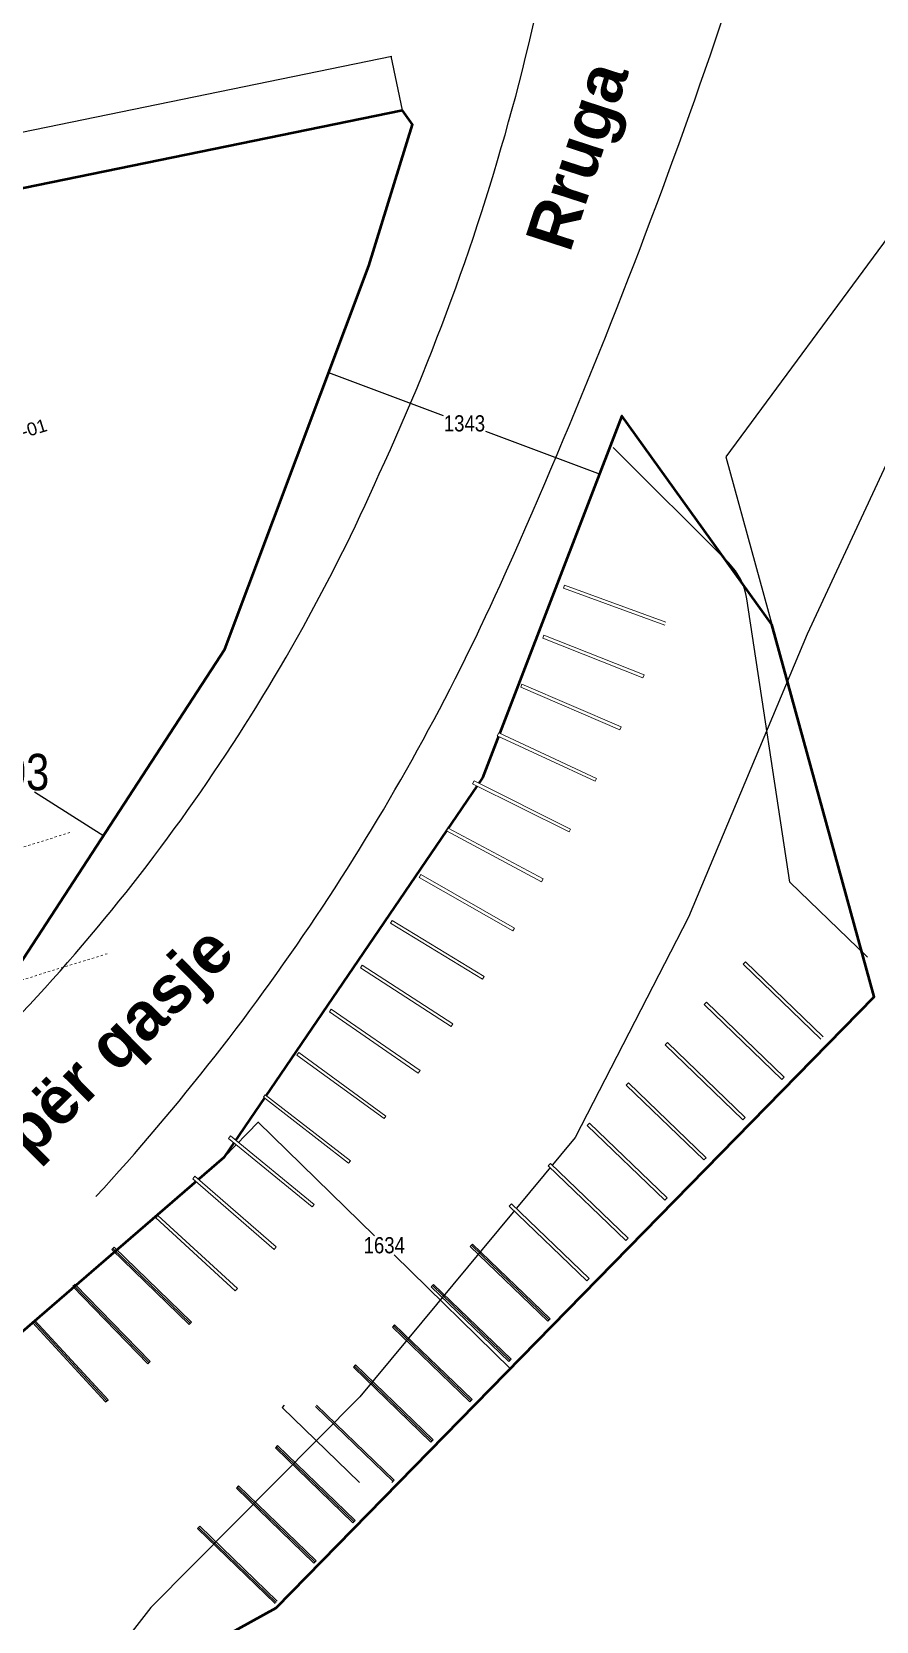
# Model space of a CAD drawing. Header units: centimetres. Extents: x 85226 to 578505, y -13061 to 170378.
# Drawn here: x 470008 to 473922, y 103145 to 110516 of the extents above; entities that cross this region are included whole.
import ezdxf

# ---------------------------------------------------------------- set-up
doc = ezdxf.new("R2010")
doc.units = ezdxf.units.CM
doc.set_wipeout_variables(frame=1)
doc.linetypes.add('Dashed', pattern=[10.666667, 5.333333, -5.333333])
doc.linetypes.add('Wipeout_Contour', pattern=[1000, 0, -1000])
for name, color, linetype, lineweight in [('01 Bodrumi', 7, 'Continuous', 50), ('01 Bodrumi_Pen_No__87', 87, 'Continuous', 18), ('Akset_Pen_No__13', 13, 'Continuous', 18), ('Asfalti_Pen_No__25', 25, 'Continuous', 18), ('Dimensionet', 150, 'Continuous', 15), ('Nr-Ri', 1, 'Continuous', 0), ('Pllaka 0 kontrapllaka_Pen_No__62', 62, 'Continuous', 18), ('Spotat', 1, 'Continuous', 15)]:
    doc.layers.add(name, color=color, linetype=linetype, lineweight=lineweight)
for name, color, linetype in [('_KOCKA', 5, 'Continuous'), ('OBILIQ_PAR_PARCELGEOM_ILI', 7, 'Continuous'), ('Parcela Baze', 7, 'Continuous')]:
    doc.layers.add(name, color=color, linetype=linetype)
doc.styles.add('Dimensionet CM', font='swissc.ttf', dxfattribs={"height": 15})
doc.styles.add('GENERATED_STYLE_2', font='arial.ttf')
doc.dimstyles.new('Maxi shkronjat', dxfattribs={"dimscale": 2, "dimtxt": 30, "dimasz": 1, "dimexe": 1, "dimexo": 1, "dimgap": 3, "dimtad": 0, "dimtih": 1, "dimtoh": 1, "dimzin": 9, "dimtxsty": 'Dimensionet CM', "dimblk": 'ARCHTICK', "dimcen": 1, "dimdle": 1, "dimadec": 0, "dimazin": 0, "dimtfac": 1, "dimtmove": 0, "dimatfit": 3, "dimldrblk": 'ARCHTICK', "dimfxl": 1, "dimarcsym": 0})

# ---------------------------------------------------------------- blocks, each defined once
blk = doc.blocks.new('_ArchTick')
at = {"layer": 'Spotat', "color": 0, "const_width": 0.15}
blk.add_lwpolyline([(-0.5, -0.5), (0.5, 0.5)], dxfattribs=at)
blk = doc.blocks.new('*D4375')
at = {"layer": 'DEFPOINTS', "color": 0, "transparency": 16777216}
for p in [(469433.5, 107416.8), (470366.3, 106827.5), (470340.7, 106787)]:
    blk.add_point(p, dxfattribs=at)
at = {"layer": 'Nr-Ri', "color": 0, "lineweight": -2, "transparency": 16777216}
for p, q in [((469432.4, 107415.1), (469406.9, 107374.7)), ((469406.3, 107377.4), (469727.7, 107174.3)), ((470342.4, 106786), (470020.9, 106989.1)), ((470365.2, 106825.8), (470339.6, 106785.3))]:
    blk.add_line(p, q, dxfattribs=at)
at = {"layer": 'Nr-Ri', "color": 0, "lineweight": -2, "transparency": 16777216, "xscale": 2, "yscale": 2, "zscale": 2}
for p, rotation in [((469407.9, 107376.4), 147.7148467004681), ((470340.7, 106787), 327.7148467004681)]:
    blk.add_blockref('_ArchTick', p, dxfattribs=dict(at, rotation=rotation))
at = {"layer": 'Nr-Ri', "color": 0, "transparency": 16777216, "insert": (469874.3, 107081.7), "char_height": 15, "attachment_point": 5, "style": 'Dimensionet CM'}
blk.add_mtext('{\\H11.25x;1103}', dxfattribs=at)
blk = doc.blocks.new('*D4626')
at = {"layer": 'DEFPOINTS', "color": 0, "transparency": 16777216}
for p in [(471486.7, 109206.4), (471385, 108935.4), (472743.6, 108734.4)]:
    blk.add_point(p, dxfattribs=at)
at = {"layer": 'Dimensionet', "color": 0, "lineweight": -2, "transparency": 16777216}
for p, q in [((471486, 109204.6), (471384.3, 108933.6)), ((471383.1, 108936.1), (471914.2, 108736.7)), ((472742.9, 108732.6), (472641.1, 108461.6)), ((472643.7, 108462.7), (472112.5, 108662.2))]:
    blk.add_line(p, q, dxfattribs=at)
at = {"layer": 'Dimensionet', "color": 0, "lineweight": -2, "transparency": 16777216, "xscale": 2, "yscale": 2, "zscale": 2}
for p, rotation in [((471385, 108935.4), 159.4164048297153), ((472641.8, 108463.4), 339.4164048297153)]:
    blk.add_blockref('_ArchTick', p, dxfattribs=dict(at, rotation=rotation))
at = {"layer": 'Dimensionet', "color": 0, "transparency": 16777216, "insert": (472013.4, 108699.4), "char_height": 15, "attachment_point": 5, "style": 'Dimensionet CM'}
blk.add_mtext('{\\H5x;1343}', dxfattribs=at)
blk = doc.blocks.new('*D4628')
at = {"layer": 'DEFPOINTS', "color": 0, "transparency": 16777216}
for p in [(471726, 110150.9), (462462.6, 108510.7), (462513.8, 108261.1)]:
    blk.add_point(p, dxfattribs=at)
at = {"layer": 'Dimensionet', "color": 0, "lineweight": -2, "transparency": 16777216}
for p, q in [((471676.7, 110400.9), (467169.8, 109476.3)), ((471725.6, 110152.9), (471674.4, 110402.4)), ((462460.6, 108510.3), (466967.5, 109434.8)), ((462513.4, 108263.1), (462462.2, 108512.6))]:
    blk.add_line(p, q, dxfattribs=at)
at = {"layer": 'Dimensionet', "color": 0, "lineweight": -2, "transparency": 16777216, "xscale": 2, "yscale": 2, "zscale": 2}
for p, rotation in [((471674.8, 110400.5), 11.59287937518715), ((462462.6, 108510.7), 191.5928793751872)]:
    blk.add_blockref('_ArchTick', p, dxfattribs=dict(at, rotation=rotation))
at = {"layer": 'Dimensionet', "color": 0, "transparency": 16777216, "insert": (467068.7, 109455.6), "char_height": 15, "attachment_point": 5, "style": 'Dimensionet CM'}
blk.add_mtext('{\\H5x;9404}', dxfattribs=at)
blk = doc.blocks.new('*D4632')
at = {"layer": 'DEFPOINTS', "color": 0, "transparency": 16777216}
for p in [(470898.1, 105295.8), (472225.9, 104316.9), (472066.3, 104153.7)]:
    blk.add_point(p, dxfattribs=at)
at = {"layer": 'Dimensionet', "color": 0, "lineweight": -2, "transparency": 16777216}
for p, q in [((470899.5, 105297.3), (471059, 105460.5)), ((471056.2, 105460.4), (471596.2, 104932.5)), ((472227.3, 104315.5), (471687.3, 104843.5)), ((472067.7, 104155.1), (472227.3, 104318.3))]:
    blk.add_line(p, q, dxfattribs=at)
at = {"layer": 'Dimensionet', "color": 0, "lineweight": -2, "transparency": 16777216, "xscale": 2, "yscale": 2, "zscale": 2}
for p, rotation in [((471057.6, 105459), 135.6479713068881), ((472225.9, 104316.9), 315.6479713068881)]:
    blk.add_blockref('_ArchTick', p, dxfattribs=dict(at, rotation=rotation))
at = {"layer": 'Dimensionet', "color": 0, "transparency": 16777216, "insert": (471641.8, 104888), "char_height": 15, "attachment_point": 5, "style": 'Dimensionet CM'}
blk.add_mtext('{\\H5x;1634}', dxfattribs=at)

msp = doc.modelspace()

# ---------------------------------------------------------------- linework, layer by layer
for p, q in [((473238.097, 108052.63), (472702.487, 108588.24)), ((473238.097, 108052.63), (472702.487, 108588.24)), ((473521.712, 106571.563), (473322.578, 107885.453)), ((473521.712, 106571.563), (473881.292, 106224.141)), ((470417.171, 105714.051), (470409.807, 105737.942)), ((472050.952, 104894.125), (472040.529, 104883.338)), ((472410.532, 104546.702), (472050.952, 104894.125)), ((470389.797, 104879.413), (470379.348, 104868.651)), ((472040.529, 104883.338), (472400.109, 104535.915)), ((470208.667, 104707.073), (470197.922, 104696.607)), ((471870.292, 104707.144), (471859.87, 104696.356)), ((471859.87, 104696.356), (472219.449, 104348.934)), ((472229.872, 104359.721), (471870.292, 104707.144)), ((470011.756, 104529.702), (470350.465, 104161.903)), ((470361.499, 104172.064), (470022.79, 104539.863)), ((470738.085, 104520.359), (470748.534, 104531.121)), ((471689.632, 104520.162), (471679.21, 104509.375)), ((472049.212, 104172.74), (471689.632, 104520.162)), ((472400.109, 104535.915), (472410.532, 104546.702)), ((471679.21, 104509.375), (472038.789, 104161.952)), ((470546.781, 104338.421), (470557.527, 104348.887)), ((471508.973, 104333.181), (471498.55, 104322.394)), ((471498.55, 104322.394), (471858.129, 103974.971)), ((471868.552, 103985.758), (471508.973, 104333.181)), ((472219.449, 104348.934), (472229.872, 104359.721)), ((470350.465, 104161.903), (470361.499, 104172.064)), ((472038.789, 104161.952), (472049.212, 104172.74)), ((471178.346, 104146.2), (471167.923, 104135.412)), ((471167.923, 104135.412), (471527.502, 103787.989)), ((471687.892, 103798.777), (471328.313, 104146.2)), ((471147.653, 103959.218), (471137.23, 103948.431)), ((471137.23, 103948.431), (471496.81, 103601.008)), ((471507.232, 103611.796), (471147.653, 103959.218)), ((471858.129, 103974.971), (471868.552, 103985.758)), ((471677.47, 103787.989), (471687.892, 103798.777)), ((470966.993, 103772.237), (470956.57, 103761.45)), ((470956.57, 103761.45), (471316.15, 103414.027)), ((471326.573, 103424.814), (470966.993, 103772.237)), ((470786.333, 103585.256), (470775.911, 103574.468)), ((470775.911, 103574.468), (471135.49, 103227.045)), ((471145.913, 103237.833), (470786.333, 103585.256)), ((471496.81, 103601.008), (471507.232, 103611.796)), ((471316.15, 103414.027), (471326.573, 103424.814))]:
    msp.add_line(p, q)
msp.add_arc((473025.965, 107840.498), 300, 8.6182126, 45)
msp.add_arc((473025.965, 107840.498), 300, 8.6182126, 45)
at = {"layer": '01 Bodrumi_Pen_No__87', "color": 87, "linetype": 'Continuous', "lineweight": 18}
for p, q in [((472050.952, 104894.125), (472040.529, 104883.338)), ((472410.532, 104546.702), (472050.952, 104894.125)), ((470389.797, 104879.413), (470379.348, 104868.651)), ((472040.529, 104883.338), (472400.109, 104535.915)), ((470208.667, 104707.073), (470197.922, 104696.607)), ((471870.292, 104707.144), (471859.87, 104696.356)), ((471859.87, 104696.356), (472219.449, 104348.934)), ((472229.872, 104359.721), (471870.292, 104707.144)), ((470011.756, 104529.702), (470350.465, 104161.903)), ((470361.499, 104172.064), (470022.79, 104539.863)), ((470738.085, 104520.359), (470748.534, 104531.121)), ((471689.632, 104520.162), (471679.21, 104509.375)), ((472049.212, 104172.74), (471689.632, 104520.162)), ((472400.109, 104535.915), (472410.532, 104546.702)), ((471679.21, 104509.375), (472038.789, 104161.952)), ((470546.781, 104338.421), (470557.527, 104348.887)), ((471508.973, 104333.181), (471498.55, 104322.394)), ((471498.55, 104322.394), (471858.129, 103974.971)), ((471868.552, 103985.758), (471508.973, 104333.181)), ((472219.449, 104348.934), (472229.872, 104359.721)), ((470350.465, 104161.903), (470361.499, 104172.064)), ((472038.789, 104161.952), (472049.212, 104172.74)), ((471178.346, 104146.2), (471167.923, 104135.412)), ((471167.923, 104135.412), (471527.502, 103787.989)), ((471687.892, 103798.777), (471328.313, 104146.2)), ((471147.653, 103959.218), (471137.23, 103948.431)), ((471137.23, 103948.431), (471496.81, 103601.008)), ((471507.232, 103611.796), (471147.653, 103959.218)), ((471858.129, 103974.971), (471868.552, 103985.758)), ((471677.47, 103787.989), (471687.892, 103798.777)), ((470966.993, 103772.237), (470956.57, 103761.45)), ((470956.57, 103761.45), (471316.15, 103414.027)), ((471326.573, 103424.814), (470966.993, 103772.237)), ((470786.333, 103585.256), (470775.911, 103574.468)), ((470775.911, 103574.468), (471135.49, 103227.045)), ((471145.913, 103237.833), (470786.333, 103585.256)), ((471496.81, 103601.008), (471507.232, 103611.796)), ((471316.15, 103414.027), (471326.573, 103424.814))]:
    msp.add_line(p, q, dxfattribs=at)
at = {"layer": '_KOCKA', "elevation": 62207.42, "flags": 128}
msp.add_lwpolyline([(474385.513, 109406.084), (473601.089, 107721.606), (473051.881, 106409.677), (472526.771, 105387.761), (471527.833, 104186.157), (470559.851, 103208.485), (469551.063, 101912.334)], dxfattribs=at)
at = {"layer": '_KOCKA'}
msp.add_arc((461818.009, 112988.775), 10794.461, 335.2243781, 356.3458093, dxfattribs=at)
at = {"layer": 'Akset_Pen_No__13', "color": 251, "linetype": 'Dashed', "ltscale": 2}
for p, q in [((456434.536, 102563.913), (470184.353, 106801.791)), ((456607.579, 102002.476), (470357.396, 106240.353))]:
    msp.add_line(p, q, dxfattribs=at)
at = {"layer": 'OBILIQ_PAR_PARCELGEOM_ILI', "color": 7, "linetype": 'Continuous'}
msp.add_lwpolyline([(488828.863, 118016.934), (486074.863, 115333.834), (485677.763, 114979.134), (482615.263, 113913.534), (481065.163, 113374.134), (479662.863, 113306.534), (477508.563, 112791.334), (476494.763, 111709.934), (475785.163, 110924.434), (475151.563, 110121.834), (473977.263, 109564.334), (473225.063, 108545.034), (473911.463, 106041.034), (471140.263, 103206.434), (467873.463, 101401.534), (464098.063, 100206.834), (460322.863, 100689.934), (458632.163, 99914.534), (455606.863, 99050.234), (458428.863, 100880.634), (457450.063, 101033.134), (456242.463, 100690.034), (455289.063, 99838.334)], dxfattribs=at)
at = {"layer": 'Parcela Baze', "color": 6, "lineweight": 53}
for points in [[(463133.563, 103446.634), (465113.463, 103757.734), (468578.263, 104959.734), (469926.463, 106151.634), (470903.163, 107652.534), (471570.663, 109429.934), (471772.363, 110086.234), (471725.963, 110150.934), (462513.763, 108261.134)], [(460322.863, 100689.934), (464098.063, 100206.834), (467873.463, 101401.534), (471140.263, 103206.434), (473911.463, 106041.034), (473438.263, 107767.334), (472743.563, 108734.434), (472097.463, 107056.534), (470898.063, 105295.834), (469279.963, 103897.134), (467345.663, 102972.734), (465320.163, 102530.834), (463336.563, 102193.134)]]:
    msp.add_lwpolyline(points, dxfattribs=at)
at = {"layer": 'Pllaka 0 kontrapllaka_Pen_No__62', "color": 62, "linetype": 'Continuous', "lineweight": 18}
for p, q in [((472474.448, 107942.327), (472943.926, 107770.309)), ((472379.004, 107711.237), (472843.489, 107526.161)), ((472277.136, 107482.906), (472736.266, 107284.917)), ((472168.924, 107257.512), (472622.34, 107046.764)), ((472054.454, 107035.232), (472501.8, 106811.89)), ((471933.813, 106816.239), (472374.74, 106580.478)), ((471807.098, 106600.704), (472241.261, 106352.708)), ((471674.406, 106388.796), (472101.466, 106128.759)), ((471535.841, 106180.681), (471955.465, 105908.806)), ((473310.36, 106197.601), (473669.939, 105850.178)), ((473129.7, 106010.619), (473489.279, 105663.197)), ((471391.512, 105976.521), (471803.371, 105693.02)), ((471241.532, 105776.476), (471645.304, 105481.571)), ((472949.04, 105823.638), (473308.62, 105476.215)), ((472768.38, 105636.657), (473127.96, 105289.234)), ((471086.018, 105580.702), (471481.387, 105274.624)), ((472587.72, 105449.675), (472947.3, 105102.253)), ((470925.091, 105389.352), (471311.749, 105072.341)), ((472407.061, 105262.694), (472766.64, 104915.271)), ((470758.878, 105202.577), (471136.521, 104874.879)), ((472226.401, 105075.713), (472585.98, 104728.29)), ((470587.508, 105020.521), (470955.842, 104682.394)), ((472045.741, 104888.731), (472405.32, 104541.309)), ((470384.573, 104874.032), (470743.31, 104525.74)), ((470203.295, 104701.84), (470552.154, 104343.654)), ((471865.081, 104701.75), (472224.66, 104354.327)), ((470017.273, 104534.782), (470355.982, 104166.983)), ((471684.421, 104514.769), (472044.001, 104167.346)), ((471503.761, 104327.787), (471863.341, 103980.365)), ((471323.101, 104140.806), (471682.681, 103793.383)), ((471142.442, 103953.825), (471502.021, 103606.402)), ((470961.782, 103766.843), (471321.361, 103419.421)), ((470781.122, 103579.862), (471140.701, 103232.439))]:
    msp.add_line(p, q, dxfattribs=at)

# ---------------------------------------------------------------- texts
at = {"char_height": 220, "attachment_point": 1, "style": 'Dimensionet CM'}
for s, insert, rotation in [('{\\fArial|b1|i0|c0|p34;Rruga}', (472292.457, 109554.575), 71.9699496), ('{\\fArial|b1|i0|c0|p34;RRUGA  për qasje}', (468923.748, 104529.531), 44.6961751)]:
    msp.add_mtext(s, dxfattribs=dict(at, insert=insert, rotation=rotation))
at = {"layer": 'Asfalti_Pen_No__25', "color": 25, "style": 'GENERATED_STYLE_2'}
msp.add_text('S-01', height=60, rotation=17, dxfattribs=at).set_placement((469915.721, 108614.132))

# ---------------------------------------------------------------- dimensions: what is measured, and where the dimension line sits
at = {"layer": 'Dimensionet'}
for p1, p2, distance, picture, middle in [((471725.963, 110150.934), (462513.763, 108261.134), -254.733, '*D4628', (467068.673, 109455.57)), ((472743.563, 108734.434), (471486.729, 109206.436), 289.469, '*D4626', (472013.377, 108699.445)), ((470898.063, 105295.834), (472066.335, 104153.692), 228.241, '*D4632', (471641.755, 104887.969))]:
    dim = msp.add_aligned_dim(p1=p1, p2=p2, distance=distance, text='{\\H5x;<>}', dimstyle='Maxi shkronjat', override={"dimdec": 0}, dxfattribs=at)
    dim.commit()
    dim.dimension.update_dxf_attribs({"geometry": picture, "text_midpoint": middle})
at = {"layer": 'Nr-Ri'}
dim = msp.add_aligned_dim(p1=(469433.499, 107416.8), p2=(470366.26, 106827.471), distance=-47.845, text='{\\H11.25x;<>}', dimstyle='Maxi shkronjat', override={"dimdec": 0}, dxfattribs=at)
dim.commit()
dim.dimension.update_dxf_attribs({"geometry": '*D4375', "text_midpoint": (469874.324, 107081.687)})

# ---------------------------------------------------------------- next in the draw order: wipeouts: each hides what was drawn before it
at = {"color": 254, "linetype": 'Wipeout_Contour', "lineweight": 0, "ltscale": 3920529.315656091}
msp.add_wipeout([(472471.868, 107935.284), (472941.346, 107763.267), (472946.507, 107777.351), (472477.028, 107949.369)], dxfattribs=at).dxf.layer = '01 Bodrumi'
at = {"color": 254, "linetype": 'Wipeout_Contour', "lineweight": 0, "ltscale": 3914297.18463687}
msp.add_wipeout([(472376.227, 107704.27), (472840.713, 107519.194), (472846.266, 107533.129), (472381.78, 107718.204)], dxfattribs=at).dxf.layer = '01 Bodrumi'
at = {"color": 254, "linetype": 'Wipeout_Contour', "lineweight": 0, "ltscale": 3874037.400468901}
msp.add_wipeout([(472591.192, 104733.684), (472231.612, 105081.106), (472221.189, 105070.319), (472580.769, 104722.896)], dxfattribs=at).dxf.layer = '01 Bodrumi'

# ---------------------------------------------------------------- next in the draw order: linework, layer by layer
at = {"layer": '01 Bodrumi_Pen_No__87', "color": 87, "linetype": 'Continuous', "lineweight": 18, "flags": 128}
for points in [[(472477.028, 107949.369), (472471.868, 107935.284)], [(472471.868, 107935.284), (472941.346, 107763.267)], [(472946.507, 107777.351), (472477.028, 107949.369)], [(472381.78, 107718.204), (472376.227, 107704.27)], [(472376.227, 107704.27), (472840.713, 107519.194)], [(472846.266, 107533.129), (472381.78, 107718.204)], [(472840.713, 107519.194), (472846.266, 107533.129)], [(472231.612, 105081.106), (472221.189, 105070.319)], [(472221.189, 105070.319), (472580.769, 104722.896)], [(472591.192, 104733.684), (472231.612, 105081.106)], [(472580.769, 104722.896), (472591.192, 104733.684)]]:
    msp.add_lwpolyline(points, dxfattribs=at)
at = {"layer": '_KOCKA'}
msp.add_arc((445585.178, 119909.432), 29159.088, 335.784096, 345.0301629, dxfattribs=at)

# ---------------------------------------------------------------- next in the draw order: wipeouts: each hides what was drawn before it
at = {"color": 254, "linetype": 'Wipeout_Contour', "lineweight": 0, "ltscale": 3907855.472723341}
msp.add_wipeout([(472274.166, 107476.019), (472733.296, 107278.03), (472739.236, 107291.804), (472280.106, 107489.793)], dxfattribs=at).dxf.layer = '01 Bodrumi'
at = {"color": 254, "linetype": 'Wipeout_Contour', "lineweight": 0, "ltscale": 3882800.340053318}
msp.add_wipeout([(472771.851, 104920.665), (472412.272, 105268.088), (472401.849, 105257.3), (472761.429, 104909.878)], dxfattribs=at).dxf.layer = '01 Bodrumi'

# ---------------------------------------------------------------- next in the draw order: linework, layer by layer
at = {"layer": '01 Bodrumi_Pen_No__87', "color": 87, "linetype": 'Continuous', "lineweight": 18, "flags": 128}
for points in [[(472280.106, 107489.793), (472274.166, 107476.019)], [(472274.166, 107476.019), (472733.296, 107278.03)], [(472739.236, 107291.804), (472280.106, 107489.793)], [(472733.296, 107278.03), (472739.236, 107291.804)], [(472412.272, 105268.088), (472401.849, 105257.3)], [(472401.849, 105257.3), (472761.429, 104909.878)], [(472771.851, 104920.665), (472412.272, 105268.088)], [(472761.429, 104909.878), (472771.851, 104920.665)]]:
    msp.add_lwpolyline(points, dxfattribs=at)

# ---------------------------------------------------------------- next in the draw order: wipeouts: each hides what was drawn before it
at = {"color": 254, "linetype": 'Wipeout_Contour', "lineweight": 0, "ltscale": 3901208.189859598}
msp.add_wipeout([(472165.763, 107250.711), (472619.178, 107039.963), (472625.501, 107053.566), (472172.085, 107264.313)], dxfattribs=at).dxf.layer = '01 Bodrumi'
at = {"color": 254, "linetype": 'Wipeout_Contour', "lineweight": 0, "ltscale": 3891571.340787698}
msp.add_wipeout([(472952.511, 105107.646), (472592.932, 105455.069), (472582.509, 105444.282), (472942.089, 105096.859)], dxfattribs=at).dxf.layer = '01 Bodrumi'

# ---------------------------------------------------------------- next in the draw order: linework, layer by layer
at = {"layer": '01 Bodrumi_Pen_No__87', "color": 87, "linetype": 'Continuous', "lineweight": 18, "flags": 128}
for points in [[(472172.085, 107264.313), (472165.763, 107250.711)], [(472165.763, 107250.711), (472619.178, 107039.963)], [(472625.501, 107053.566), (472172.085, 107264.313)], [(472619.178, 107039.963), (472625.501, 107053.566)], [(472592.932, 105455.069), (472582.509, 105444.282)], [(472582.509, 105444.282), (472942.089, 105096.859)], [(472952.511, 105107.646), (472592.932, 105455.069)], [(472942.089, 105096.859), (472952.511, 105107.646)]]:
    msp.add_lwpolyline(points, dxfattribs=at)

# ---------------------------------------------------------------- next in the draw order: wipeouts: each hides what was drawn before it
at = {"color": 254, "linetype": 'Wipeout_Contour', "lineweight": 0, "ltscale": 3894359.493038302}
msp.add_wipeout([(472051.103, 107028.522), (472498.449, 106805.18), (472505.15, 106818.6), (472057.804, 107041.942)], dxfattribs=at).dxf.layer = '01 Bodrumi'
at = {"color": 254, "linetype": 'Wipeout_Contour', "lineweight": 0, "ltscale": 3900350.348289569}
msp.add_wipeout([(473133.171, 105294.628), (472773.592, 105642.05), (472763.169, 105631.263), (473122.748, 105283.84)], dxfattribs=at).dxf.layer = '01 Bodrumi'

# ---------------------------------------------------------------- next in the draw order: linework, layer by layer
at = {"layer": '01 Bodrumi_Pen_No__87', "color": 87, "linetype": 'Continuous', "lineweight": 18, "flags": 128}
for points in [[(472057.804, 107041.942), (472051.103, 107028.522)], [(472051.103, 107028.522), (472498.449, 106805.18)], [(472505.15, 106818.6), (472057.804, 107041.942)], [(472498.449, 106805.18), (472505.15, 106818.6)], [(472773.592, 105642.05), (472763.169, 105631.263)], [(472763.169, 105631.263), (473122.748, 105283.84)], [(473133.171, 105294.628), (472773.592, 105642.05)], [(473122.748, 105283.84), (473133.171, 105294.628)]]:
    msp.add_lwpolyline(points, dxfattribs=at)

# ---------------------------------------------------------------- next in the draw order: wipeouts: each hides what was drawn before it
at = {"color": 254, "linetype": 'Wipeout_Contour', "lineweight": 0, "ltscale": 3887313.685654123}
msp.add_wipeout([(471930.277, 106809.625), (472371.204, 106573.864), (472378.277, 106587.092), (471937.35, 106822.853)], dxfattribs=at).dxf.layer = '01 Bodrumi'
at = {"color": 254, "linetype": 'Wipeout_Contour', "lineweight": 0, "ltscale": 3909137.308615557}
msp.add_wipeout([(473313.831, 105481.609), (472954.251, 105829.032), (472943.829, 105818.244), (473303.408, 105470.822)], dxfattribs=at).dxf.layer = '01 Bodrumi'

# ---------------------------------------------------------------- next in the draw order: linework, layer by layer
at = {"layer": '01 Bodrumi_Pen_No__87', "color": 87, "linetype": 'Continuous', "lineweight": 18, "flags": 128}
for points in [[(471937.35, 106822.853), (471930.277, 106809.625)], [(471930.277, 106809.625), (472371.204, 106573.864)], [(472378.277, 106587.092), (471937.35, 106822.853)], [(472371.204, 106573.864), (472378.277, 106587.092)], [(472954.251, 105829.032), (472943.829, 105818.244)], [(472943.829, 105818.244), (473303.408, 105470.822)], [(473313.831, 105481.609), (472954.251, 105829.032)], [(473303.408, 105470.822), (473313.831, 105481.609)]]:
    msp.add_lwpolyline(points, dxfattribs=at)

# ---------------------------------------------------------------- next in the draw order: wipeouts: each hides what was drawn before it
at = {"color": 254, "linetype": 'Wipeout_Contour', "lineweight": 0, "ltscale": 3880075.216801764}
msp.add_wipeout([(471803.378, 106594.191), (472237.541, 106346.195), (472244.981, 106359.22), (471810.818, 106607.216)], dxfattribs=at).dxf.layer = '01 Bodrumi'
at = {"color": 254, "linetype": 'Wipeout_Contour', "lineweight": 0, "ltscale": 3917932.16825756}
msp.add_wipeout([(473494.491, 105668.59), (473134.911, 106016.013), (473124.489, 106005.226), (473484.068, 105657.803)], dxfattribs=at).dxf.layer = '01 Bodrumi'

# ---------------------------------------------------------------- next in the draw order: linework, layer by layer
at = {"layer": '01 Bodrumi_Pen_No__87', "color": 87, "linetype": 'Continuous', "lineweight": 18, "flags": 128}
for points in [[(471810.818, 106607.216), (471803.378, 106594.191)], [(471803.378, 106594.191), (472237.541, 106346.195)], [(472244.981, 106359.22), (471810.818, 106607.216)], [(472237.541, 106346.195), (472244.981, 106359.22)], [(473134.911, 106016.013), (473124.489, 106005.226)], [(473124.489, 106005.226), (473484.068, 105657.803)], [(473494.491, 105668.59), (473134.911, 106016.013)], [(473484.068, 105657.803), (473494.491, 105668.59)]]:
    msp.add_lwpolyline(points, dxfattribs=at)

# ---------------------------------------------------------------- next in the draw order: wipeouts: each hides what was drawn before it
at = {"color": 254, "linetype": 'Wipeout_Contour', "lineweight": 0, "ltscale": 3872648.68051464}
msp.add_wipeout([(471670.505, 106382.39), (472097.565, 106122.353), (472105.367, 106135.165), (471678.306, 106395.202)], dxfattribs=at).dxf.layer = '01 Bodrumi'
at = {"color": 254, "linetype": 'Wipeout_Contour', "lineweight": 0, "ltscale": 3926734.874138965}
msp.add_wipeout([(473675.151, 105855.572), (473315.571, 106202.994), (473305.148, 106192.207), (473664.728, 105844.784)], dxfattribs=at).dxf.layer = '01 Bodrumi'

# ---------------------------------------------------------------- next in the draw order: linework, layer by layer
at = {"layer": '01 Bodrumi_Pen_No__87', "color": 87, "linetype": 'Continuous', "lineweight": 18, "flags": 128}
for points in [[(471678.306, 106395.202), (471670.505, 106382.39)], [(471670.505, 106382.39), (472097.565, 106122.353)], [(472105.367, 106135.165), (471678.306, 106395.202)], [(473315.571, 106202.994), (473305.148, 106192.207)], [(473305.148, 106192.207), (473664.728, 105844.784)], [(473675.151, 105855.572), (473315.571, 106202.994)], [(472097.565, 106122.353), (472105.367, 106135.165)]]:
    msp.add_lwpolyline(points, dxfattribs=at)

# ---------------------------------------------------------------- next in the draw order: wipeouts: each hides what was drawn before it
at = {"color": 254, "linetype": 'Wipeout_Contour', "lineweight": 0, "ltscale": 3865038.814940378}
msp.add_wipeout([(471531.763, 106174.386), (471951.387, 105902.511), (471959.543, 105915.1), (471539.919, 106186.975)], dxfattribs=at).dxf.layer = '01 Bodrumi'

# ---------------------------------------------------------------- next in the draw order: linework, layer by layer
at = {"layer": '01 Bodrumi_Pen_No__87', "color": 87, "linetype": 'Continuous', "lineweight": 18, "flags": 128}
for points in [[(471539.919, 106186.975), (471531.763, 106174.386)], [(471531.763, 106174.386), (471951.387, 105902.511)], [(471959.543, 105915.1), (471539.919, 106186.975)], [(471951.387, 105902.511), (471959.543, 105915.1)]]:
    msp.add_lwpolyline(points, dxfattribs=at)

# ---------------------------------------------------------------- next in the draw order: wipeouts: each hides what was drawn before it
at = {"color": 254, "linetype": 'Wipeout_Contour', "lineweight": 0, "ltscale": 3857250.501448723}
msp.add_wipeout([(471387.26, 105970.343), (471799.118, 105686.842), (471807.623, 105699.198), (471395.765, 105982.699)], dxfattribs=at).dxf.layer = '01 Bodrumi'

# ---------------------------------------------------------------- next in the draw order: linework, layer by layer
at = {"layer": '01 Bodrumi_Pen_No__87', "color": 87, "linetype": 'Continuous', "lineweight": 18, "flags": 128}
for points in [[(471395.765, 105982.699), (471387.26, 105970.343)], [(471387.26, 105970.343), (471799.118, 105686.842)], [(471807.623, 105699.198), (471395.765, 105982.699)], [(471799.118, 105686.842), (471807.623, 105699.198)]]:
    msp.add_lwpolyline(points, dxfattribs=at)

# ---------------------------------------------------------------- next in the draw order: wipeouts: each hides what was drawn before it
at = {"color": 254, "linetype": 'Wipeout_Contour', "lineweight": 0, "ltscale": 3849288.763667502}
msp.add_wipeout([(471237.109, 105770.419), (471640.88, 105475.515), (471649.728, 105487.628), (471245.956, 105782.532)], dxfattribs=at).dxf.layer = '01 Bodrumi'

# ---------------------------------------------------------------- next in the draw order: linework, layer by layer
at = {"layer": '01 Bodrumi_Pen_No__87', "color": 87, "linetype": 'Continuous', "lineweight": 18, "flags": 128}
for points in [[(471245.956, 105782.532), (471237.109, 105770.419)], [(471237.109, 105770.419), (471640.88, 105475.515)], [(471649.728, 105487.628), (471245.956, 105782.532)], [(471640.88, 105475.515), (471649.728, 105487.628)]]:
    msp.add_lwpolyline(points, dxfattribs=at)
at = {"layer": '_KOCKA'}
msp.add_arc((463422.874, 112098.406), 8965.22, 314.4556754, 336.0927552, dxfattribs=at)

# ---------------------------------------------------------------- next in the draw order: wipeouts: each hides what was drawn before it
at = {"color": 254, "linetype": 'Wipeout_Contour', "lineweight": 0, "ltscale": 3841158.766442019}
msp.add_wipeout([(471081.427, 105574.771), (471476.796, 105268.694), (471485.978, 105280.555), (471090.609, 105586.632)], dxfattribs=at).dxf.layer = '01 Bodrumi'

# ---------------------------------------------------------------- next in the draw order: linework, layer by layer
at = {"layer": '01 Bodrumi_Pen_No__87', "color": 87, "linetype": 'Continuous', "lineweight": 18, "flags": 128}
for points in [[(471090.609, 105586.632), (471081.427, 105574.771)], [(471081.427, 105574.771), (471476.796, 105268.694)], [(471485.978, 105280.555), (471090.609, 105586.632)], [(471476.796, 105268.694), (471485.978, 105280.555)]]:
    msp.add_lwpolyline(points, dxfattribs=at)

# ---------------------------------------------------------------- next in the draw order: wipeouts: each hides what was drawn before it
at = {"color": 254, "linetype": 'Wipeout_Contour', "lineweight": 0, "ltscale": 3832865.814712996}
msp.add_wipeout([(470920.336, 105383.552), (471306.993, 105066.541), (471316.504, 105078.141), (470929.847, 105395.152)], dxfattribs=at).dxf.layer = '01 Bodrumi'

# ---------------------------------------------------------------- next in the draw order: linework, layer by layer
at = {"layer": '01 Bodrumi_Pen_No__87', "color": 87, "linetype": 'Continuous', "lineweight": 18, "flags": 128}
for points in [[(470929.847, 105395.152), (470920.336, 105383.552)], [(470920.336, 105383.552), (471306.993, 105066.541)], [(471316.504, 105078.141), (470929.847, 105395.152)], [(471306.993, 105066.541), (471316.504, 105078.141)]]:
    msp.add_lwpolyline(points, dxfattribs=at)

# ---------------------------------------------------------------- next in the draw order: wipeouts: each hides what was drawn before it
at = {"color": 254, "linetype": 'Wipeout_Contour', "lineweight": 0, "ltscale": 3824415.352308051}
msp.add_wipeout([(470753.962, 105196.912), (471131.606, 104869.215), (471141.437, 104880.544), (470763.793, 105208.241)], dxfattribs=at).dxf.layer = '01 Bodrumi'

# ---------------------------------------------------------------- next in the draw order: linework, layer by layer
at = {"layer": '01 Bodrumi_Pen_No__87', "color": 87, "linetype": 'Continuous', "lineweight": 18, "flags": 128}
for points in [[(470763.793, 105208.241), (470753.962, 105196.912)], [(470753.962, 105196.912), (471131.606, 104869.215)], [(471141.437, 104880.544), (470763.793, 105208.241)], [(471131.606, 104869.215), (471141.437, 104880.544)]]:
    msp.add_lwpolyline(points, dxfattribs=at)
at = {"layer": '_KOCKA'}
msp.add_arc((462436.549, 112349.849), 10689.785, 317.4008782, 335.6895263, dxfattribs=at)

# ---------------------------------------------------------------- next in the draw order: wipeouts: each hides what was drawn before it
at = {"color": 254, "linetype": 'Wipeout_Contour', "lineweight": 0, "ltscale": 3815812.960641417}
msp.add_wipeout([(470582.436, 105014.996), (470950.77, 104676.869), (470960.914, 104687.919), (470592.579, 105026.046)], dxfattribs=at).dxf.layer = '01 Bodrumi'

# ---------------------------------------------------------------- next in the draw order: linework, layer by layer
for p, q in [((470379.348, 104868.651), (470738.085, 104520.359)), ((470748.534, 104531.121), (470389.797, 104879.413)), ((470197.922, 104696.607), (470546.781, 104338.421)), ((470557.527, 104348.887), (470208.667, 104707.073))]:
    msp.add_line(p, q)
at = {"layer": '01 Bodrumi_Pen_No__87', "color": 87, "linetype": 'Continuous', "lineweight": 18}
for p, q in [((470379.348, 104868.651), (470738.085, 104520.359)), ((470748.534, 104531.121), (470389.797, 104879.413)), ((470197.922, 104696.607), (470546.781, 104338.421)), ((470557.527, 104348.887), (470208.667, 104707.073))]:
    msp.add_line(p, q, dxfattribs=at)
at = {"layer": '01 Bodrumi_Pen_No__87', "color": 87, "linetype": 'Continuous', "lineweight": 18, "flags": 128}
for points in [[(470592.579, 105026.046), (470582.436, 105014.996)], [(470582.436, 105014.996), (470950.77, 104676.869)], [(470960.914, 104687.919), (470592.579, 105026.046)], [(470950.77, 104676.869), (470960.914, 104687.919)]]:
    msp.add_lwpolyline(points, dxfattribs=at)

doc.saveas('drawing.dxf')
